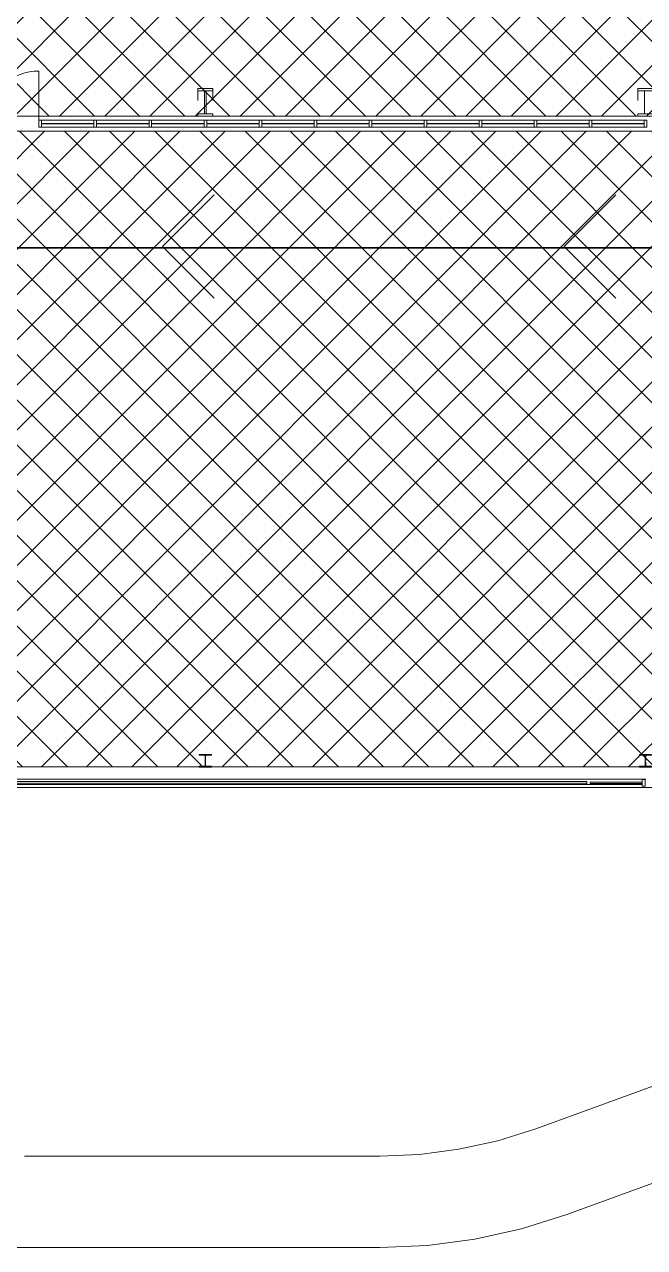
# Model space of a CAD drawing. Header units: inches. Extents: x -1442 to 61540, y -36095 to 93.
# Drawn here: x 57216 to 57624, y -23103 to -22299 of the extents above; entities that cross this region are included whole.
import ezdxf

# ---------------------------------------------------------------- set-up
doc = ezdxf.new("R2010")
doc.units = ezdxf.units.IN
doc.header["$MEASUREMENT"] = 0
for name, color, linetype, lineweight in [('A-DETL', 90, 'Continuous', 9), ('A-DETL-GENF', 92, 'Continuous', 9), ('A-DETL-THIN', 151, 'Continuous', 9), ('A-DOOR', 31, 'Continuous', 9), ('A-GLAZ-CURT', 52, 'Continuous', 9), ('A-GLAZ-CWMG', 51, 'Continuous', 9), ('A-WALL', 113, 'Continuous', 9), ('A-WALL-PATT', 111, 'Continuous', 15), ('C-TOPO', 7, 'Continuous', 9), ('L-SITE-WALL', 31, 'Continuous', 9), ('S-BEAM', 12, 'Continuous', 9), ('S-COLS', 52, 'Continuous', 9)]:
    doc.layers.add(name, color=color, linetype=linetype, lineweight=lineweight)
pattern_1 = [(45, (34248.79, 0), (-14.849242, 14.849242), []), (135, (34248.79, 0), (-14.849242, -14.849242), [])]

# ---------------------------------------------------------------- blocks, each defined once
blk = doc.blocks.new('Struct_Xcel_Sports Complex_rvt-2-Life Safety Plan')
at = {"layer": 'L-SITE-WALL', "color": 7}
blk.add_line((23373.27, -22798.8), (22832.58, -22798.8), dxfattribs=at)
blk = doc.blocks.new('W-Wide Flange-Column - B2_E-1389165-Life Safety Plan')
at = {"layer": 'S-COLS', "lineweight": 13}
for p, q in [((4, 4.13), (-4, 4.13)), ((-4, 4.13), (-4, 3.69)), ((-4, 3.69), (-0.84, 3.69)), ((-0.14, 3), (-0.14, -3)), ((0.14, -3), (0.14, 3)), ((0.84, 3.69), (4, 3.69)), ((4, 3.69), (4, 4.13)), ((-0.84, -3.69), (-4, -3.69)), ((-4, -3.69), (-4, -4.12)), ((-4, -4.12), (4, -4.12)), ((4, -3.69), (0.84, -3.69)), ((4, -4.12), (4, -3.69))]:
    blk.add_line(p, q, dxfattribs=at)
for centre, start, end in [((-0.84, 3), 45, 90), ((-0.84, 3), 0, 45), ((0.84, 3), 90, 180), ((-0.84, -3), 270, 315), ((-0.84, -3), 315, 0), ((0.84, -3), 180, 225), ((0.84, -3), 225, 270)]:
    blk.add_arc(centre, 0.691, start, end, dxfattribs=at)
blk = doc.blocks.new('W-Wide Flange-Column - B2_E-V7-Life Safety Plan')
at = {"layer": 'S-COLS', "lineweight": 13}
for p, q in [((4, 4.13), (-4, 4.13)), ((-4, 4.13), (-4, 3.69)), ((-4, 3.69), (-0.84, 3.69)), ((-0.14, 3), (-0.14, 0.73)), ((0.14, 0.35), (0.14, 3)), ((0.14, -3), (0.14, 0.12)), ((0.84, 3.69), (4, 3.69)), ((4, 3.69), (4, 4.13)), ((-0.84, -3.69), (-4, -3.69)), ((-4, -3.69), (-4, -4.12)), ((-4, -4.12), (4, -4.12)), ((-0.14, -0.24), (-0.14, -3)), ((4, -3.69), (0.84, -3.69)), ((4, -4.12), (4, -3.69))]:
    blk.add_line(p, q, dxfattribs=at)
for centre, start, end in [((-0.84, 3), 45, 90), ((-0.84, 3), 0, 45), ((0.84, 3), 135, 180), ((0.84, 3), 90, 135), ((-0.84, -3), 270, 0), ((0.84, -3), 180, 225), ((0.84, -3), 225, 270)]:
    blk.add_arc(centre, 0.691, start, end, dxfattribs=at)
blk = doc.blocks.new('columns and girder2 - one-V27-Life Safety Plan')
at = {"layer": 'S-BEAM', "lineweight": 13}
for p, q in [((5, -0.5), (-5, -0.5)), ((-5, -2), (5, -2)), ((0.62, -2), (-0.63, -2)), ((0.62, -17.03), (0.62, -2)), ((5, -2), (5, -0.5)), ((5, -17.03), (-5, -17.03)), ((-5, -18.55), (5, -18.55)), ((-0.63, -17.03), (0.62, -17.03)), ((5, -18.55), (5, -17.03))]:
    blk.add_line(p, q, dxfattribs=at)
at = {"layer": 'S-BEAM'}
blk.add_line((5, -10.69), (5, -17.03), dxfattribs=at)
blk = doc.blocks.new('columns and girder2 - one-V25-Life Safety Plan')
at = {"layer": 'S-BEAM', "lineweight": 13}
for p, q in [((5, -0.5), (-5, -0.5)), ((-5, -0.5), (-5, -2)), ((-5, -2), (5, -2)), ((0.62, -2), (-0.63, -2)), ((-0.63, -2), (-0.63, -17.03)), ((0.62, -17.03), (0.62, -2)), ((5, -2), (5, -0.5)), ((5, -17.03), (-5, -17.03)), ((-5, -17.03), (-5, -18.55)), ((-5, -18.55), (5, -18.55)), ((-0.63, -17.03), (0.62, -17.03)), ((5, -18.55), (5, -17.03))]:
    blk.add_line(p, q, dxfattribs=at)
at = {"layer": 'S-BEAM'}
for p, q in [((-5, -17.03), (-5, -10.69)), ((5, -10.69), (5, -17.03))]:
    blk.add_line(p, q, dxfattribs=at)
blk = doc.blocks.new('Rectangular Mullion - Exterior 2_ x 4_5_-1142359-Life Safety Plan')
at = {"layer": 'A-GLAZ-CWMG'}
for p, q in [((-2, 1.5), (0, 1.5)), ((-2, -3), (-2, 1.5)), ((0, 1.5), (0, -3)), ((0, -3), (-2, -3))]:
    blk.add_line(p, q, dxfattribs=at)
blk = doc.blocks.new('System Panel - INSULATED LOW-E GLAZING _SEE ELEVATIONS FOR U-FACTOR_ SHGC_ _ LT_-V59-Life Safety Plan')
at = {"layer": 'A-GLAZ-CURT'}
for p, q in [((17.09375, 1.25), (-17.09375, 1.25)), ((-17.09375, 1.25), (-17.09375, 0.25)), ((-17.09375, 0.25), (-17.09375, 1.25)), ((17.09375, 1.25), (-17.09375, 1.25)), ((-17.09375, 0.25), (17.09375, 0.25)), ((-17.09375, 0.25), (17.09375, 0.25)), ((17.09375, 0.25), (17.09375, 1.25)), ((17.09375, 1.25), (17.09375, 0.25))]:
    blk.add_line(p, q, dxfattribs=at)
blk = doc.blocks.new('System Panel - Interior Glazing-1220293-Life Safety Plan')
at = {"layer": 'A-GLAZ-CURT'}
for p, q in [((17.21875, -0.5625), (-17.21875, -0.5625)), ((-17.21875, -0.5625), (-17.21875, -0.9375)), ((-17.21875, -0.9375), (17.21875, -0.9375)), ((17.21875, -0.9375), (17.21875, -0.5625))]:
    blk.add_line(p, q, dxfattribs=at)
blk = doc.blocks.new('Door_Single_Storefront - one-1371405-Life Safety Plan')
at = {"layer": 'A-DOOR'}
for p, q in [((-17.66, -5.75), (-17.66, 0)), ((-17.66, -35.31), (-17.66, -5.75))]:
    blk.add_line(p, q, dxfattribs=at)
for start, end in [(350.56299, 0), (270, 350.56299)]:
    blk.add_arc((-17.66, 0), 35.31, start, end, dxfattribs=at)
blk = doc.blocks.new('Rectangular Mullion - Interior 1_75_ x 4_5_-1179494-Life Safety Plan')
at = {"layer": 'A-GLAZ-CWMG'}
for p, q in [((24570.45, -22362.3), (24604.89, -22362.3)), ((24570.45, -22366.8), (24604.89, -22366.8))]:
    blk.add_line(p, q, dxfattribs=at)
blk = doc.blocks.new('Rectangular Mullion - Interior 1_75_ x 4_5_-1305206-Life Safety Plan')
at = {"layer": 'A-GLAZ-CWMG'}
for p, q in [((24317.14, -22362.3), (24351.58, -22362.3)), ((24317.14, -22366.8), (24351.58, -22366.8))]:
    blk.add_line(p, q, dxfattribs=at)
blk = doc.blocks.new('Rectangular Mullion - Interior 1_75_ x 4_5_-1220290-Life Safety Plan')
at = {"layer": 'A-GLAZ-CWMG'}
for p, q in [((-0.875, 3), (0.875, 3)), ((-0.875, -1.5), (-0.875, 3)), ((0.875, 3), (0.875, -1.5)), ((0.875, -1.5), (-0.875, -1.5))]:
    blk.add_line(p, q, dxfattribs=at)
blk = doc.blocks.new('Girt_C - 8_D-1405511-Life Safety Plan')
at = {"layer": 'S-BEAM'}
for p, q in [((23081.89, -22787.3), (22949.77, -22787.3)), ((22949.77, -22787.49), (22949.77, -22787.3)), ((22949.77, -22795.12), (22949.77, -22787.49)), ((23371.39, -22787.3), (23089.89, -22787.3)), ((22949.77, -22795.3), (22949.77, -22795.12)), ((22949.77, -22795.3), (23375.52, -22795.3))]:
    blk.add_line(p, q, dxfattribs=at)

msp = doc.modelspace()

# ---------------------------------------------------------------- hatches: boundary and pattern name
at = {"layer": 'A-DETL-GENF'}
h = msp.add_hatch(dxfattribs=at)
h.set_pattern_fill('FP_13', color=8, style=0, pattern_type=2)
h.set_pattern_definition(pattern_1)
h.paths.add_polyline_path([(59946.1, -22359.55), (60520.18, -22359.55), (60520.18, -21134.19), (57040.07, -21134.3), (57040.18, -22359.55), (59872.01, -22359.55)], flags=0)
h.paths.add_polyline_path([(59071.06, -22354.83), (59071.06, -22354.83), (59071.32, -22354.83)], flags=0)
h.paths.add_polyline_path([(57913.06, -22354.83), (57913.06, -22354.83), (57913.32, -22354.83)], flags=0)
h.paths.add_polyline_path([(58926.6, -22354.41), (58926.6, -22354.41), (58926.88, -22354.41)], flags=0)
h.paths.add_polyline_path([(57768.6, -22354.41), (57768.6, -22354.41), (57768.88, -22354.41)], flags=0)
h.paths.add_polyline_path([(57815.99, -22354.36), (57815.99, -22354.35), (57819.34, -22354.36)], flags=0)
h.paths.add_polyline_path([(57045.11, -21748.6), (57045.11, -21748.6), (57045.11, -21747.31)], flags=0)
h.paths.add_polyline_path([(57741.9, -21138.79), (57741.9, -21138.79), (57744.89, -21138.79)], flags=0)
h.paths.add_polyline_path([(57798.08, -21138.29), (57798.08, -21138.29), (57798.62, -21138.29)], flags=0)
h = msp.add_hatch(dxfattribs=at)
h.set_pattern_fill('FP_13', color=8, style=0, pattern_type=2)
h.set_pattern_definition(pattern_1)
h.paths.add_polyline_path([(57927.13, -22787.3), (58382.37, -22787.3), (58382.37, -22516.87), (58490.31, -22516.87), (58490.31, -22369.55), (57052.81, -22369.55), (57052.93, -22787.3), (57917.68, -22787.3)], flags=0)
h.paths.add_polyline_path([(57754.11, -22506.37), (57748.59, -22506.37), (57743.1, -22505.88), (57737.67, -22504.89), (57732.35, -22503.42), (57727.18, -22501.48), (57722.21, -22499.09), (57717.47, -22496.26), (57713.01, -22493.01), (57708.85, -22489.38), (57705.04, -22485.4), (57701.6, -22481.08), (57698.56, -22476.48), (57695.94, -22471.62), (57693.77, -22466.54), (57692.07, -22461.29), (57690.84, -22455.91), (57690.1, -22450.45), (57689.85, -22444.93), (57690.1, -22439.42), (57690.84, -22433.95), (57692.07, -22428.57), (57693.77, -22423.32), (57695.94, -22418.25), (57698.56, -22413.39), (57701.6, -22408.78), (57705.04, -22404.47), (57708.85, -22400.48), (57713.01, -22396.85), (57717.47, -22393.61), (57723.38, -22390.21), (57727.18, -22388.38), (57733.62, -22386.09), (57737.67, -22384.97), (57743.1, -22383.99), (57748.59, -22383.49), (57754.11, -22383.49), (57759.61, -22383.99), (57765.04, -22384.97), (57770.36, -22386.44), (57775.52, -22388.38), (57780.5, -22390.78), (57785.23, -22393.61), (57789.7, -22396.85), (57793.85, -22400.48), (57797.67, -22404.47), (57801.11, -22408.78), (57804.15, -22413.39), (57806.76, -22418.25), (57808.93, -22423.32), (57810.64, -22428.57), (57811.86, -22433.95), (57812.61, -22439.42), (57812.85, -22444.93), (57812.61, -22450.45), (57811.86, -22455.91), (57810.64, -22461.29), (57808.93, -22466.54), (57806.76, -22471.62), (57804.15, -22476.48), (57801.11, -22481.08), (57797.47, -22485.6), (57793.85, -22489.38), (57789.7, -22493.01), (57785.23, -22496.26), (57780.5, -22499.09), (57775.52, -22501.48), (57770.36, -22503.42), (57765.04, -22504.89), (57759.61, -22505.88)], flags=0)
at = {"layer": 'A-WALL-PATT', "lineweight": 9, "transparency": 33554649}
msp.add_hatch(color=256, dxfattribs=at).paths.add_polyline_path([(57204.75, -22798.48), (57585.56, -22798.48), (57585.56, -22796.91), (57190.12, -22796.91), (57190.12, -22798.48), (57198.56, -22798.48)], flags=0)

# ---------------------------------------------------------------- linework, layer by layer
at = {"layer": 'A-DETL'}
msp.add_line((57040.07, -22359.55), (59990.18, -22359.55), dxfattribs=at)
at = {"layer": 'A-DETL', "lineweight": 35}
for p, q in [((57306.46, -22445.26), (57340.4, -22411.32)), ((57570.78, -22445.26), (57604.73, -22411.32)), ((57689.86, -22446.05), (57105.81, -22446.05)), ((57306.46, -22445.26), (57340.4, -22479.2)), ((57570.78, -22445.26), (57604.73, -22479.2))]:
    msp.add_line(p, q, dxfattribs=at)
at = {"layer": 'A-DETL-THIN'}
for p, q in [((58490.31, -22369.55), (57052.81, -22369.55)), ((57052.81, -22787.3), (58382.37, -22787.3))]:
    msp.add_line(p, q, dxfattribs=at)
at = {"layer": 'A-WALL', "lineweight": 15}
for p, q in [((57585.56, -22796.91), (57190.12, -22796.91)), ((57190.12, -22798.48), (57585.56, -22798.48)), ((57585.56, -22798.48), (57585.56, -22796.91))]:
    msp.add_line(p, q, dxfattribs=at)
at = {"layer": 'C-TOPO'}
for p, q in [((57552, -23024.99), (57856.12, -22914.31)), ((57856.12, -22914.31), (57552, -23024.99)), ((57876.64, -22970.69), (57572.53, -23081.37)), ((57572.53, -23081.37), (57876.64, -22970.69)), ((57527.05, -23032.86), (57552, -23024.99)), ((57552, -23024.99), (57527.05, -23032.86)), ((57501.49, -23038.53), (57527.05, -23032.86)), ((57527.05, -23032.86), (57501.49, -23038.53)), ((57449.4, -23043.08), (57475.55, -23041.94)), ((57475.55, -23041.94), (57449.4, -23043.08)), ((57475.55, -23041.94), (57501.49, -23038.53)), ((57501.49, -23038.53), (57475.55, -23041.94)), ((57215.69, -23043.08), (57449.4, -23043.08)), ((57449.4, -23043.08), (57215.69, -23043.08)), ((57572.53, -23081.37), (57542.57, -23090.82)), ((57542.57, -23090.82), (57572.53, -23081.37)), ((57542.57, -23090.82), (57511.91, -23097.62)), ((57511.91, -23097.62), (57542.57, -23090.82)), ((57511.91, -23097.62), (57480.78, -23101.72)), ((57480.78, -23101.72), (57511.91, -23097.62)), ((57449.4, -23103.08), (56280.03, -23103.08)), ((56280.03, -23103.08), (57449.4, -23103.08)), ((57480.78, -23101.72), (57449.4, -23103.08)), ((57449.4, -23103.08), (57480.78, -23101.72))]:
    msp.add_line(p, q, dxfattribs=at)
at = {"layer": 'L-SITE-WALL'}
for p, q in [((59482.69, -22800.8), (56901.13, -22800.8)), ((57081.37, -22798.8), (57622.06, -22798.8))]:
    msp.add_line(p, q, dxfattribs=at)

# ---------------------------------------------------------------- block references
at = {"color": 250, "lineweight": 5}
msp.add_blockref('Struct_Xcel_Sports Complex_rvt-2-Life Safety Plan', (34248.79, 0), dxfattribs=at)
at = {"layer": 'A-DOOR', "rotation": 180}
msp.add_blockref('Door_Single_Storefront - one-1371405-Life Safety Plan', (57207.59, -22365.3), dxfattribs=at)
at = {"layer": 'A-GLAZ-CURT', "rotation": 180}
for p in [(57244.21, -22365.3), (57280.4, -22365.3), (57316.59, -22365.3), (57352.78, -22365.3), (57388.96, -22365.3), (57425.15, -22365.3), (57461.34, -22365.3), (57497.53, -22365.3), (57533.71, -22365.3), (57569.9, -22365.3), (57606.09, -22365.3)]:
    msp.add_blockref('System Panel - Interior Glazing-1220293-Life Safety Plan', p, dxfattribs=at)
at = {"layer": 'A-GLAZ-CURT'}
msp.add_blockref('System Panel - INSULATED LOW-E GLAZING _SEE ELEVATIONS FOR U-FACTOR_ SHGC_ _ LT_-V59-Life Safety Plan', (57604.96, -22798.43), dxfattribs=at)
at = {"layer": 'A-GLAZ-CWMG', "extrusion": (0, 0, -1)}
for p in [(-57226.12, -22365.3), (-57262.31, -22365.3), (-57298.49, -22365.3), (-57334.68, -22365.3), (-57370.87, -22365.3), (-57407.06, -22365.3), (-57443.24, -22365.3), (-57479.43, -22365.3), (-57515.62, -22365.3), (-57551.81, -22365.3), (-57587.99, -22365.3), (-57624.18, -22365.3)]:
    msp.add_blockref('Rectangular Mullion - Interior 1_75_ x 4_5_-1220290-Life Safety Plan', p, dxfattribs=at)
at = {"layer": 'A-GLAZ-CWMG'}
for name, p in [('Rectangular Mullion - Interior 1_75_ x 4_5_-1305206-Life Safety Plan', (32909.85, 0)), ('Rectangular Mullion - Interior 1_75_ x 4_5_-1179494-Life Safety Plan', (32692.73, 0)), ('Rectangular Mullion - Interior 1_75_ x 4_5_-1179494-Life Safety Plan', (32728.92, 0)), ('Rectangular Mullion - Interior 1_75_ x 4_5_-1179494-Life Safety Plan', (32765.1, 0)), ('Rectangular Mullion - Interior 1_75_ x 4_5_-1179494-Life Safety Plan', (32801.29, 0)), ('Rectangular Mullion - Interior 1_75_ x 4_5_-1179494-Life Safety Plan', (32837.48, 0)), ('Rectangular Mullion - Interior 1_75_ x 4_5_-1179494-Life Safety Plan', (32873.67, 0)), ('Rectangular Mullion - Interior 1_75_ x 4_5_-1179494-Life Safety Plan', (32909.85, 0)), ('Rectangular Mullion - Interior 1_75_ x 4_5_-1179494-Life Safety Plan', (32946.04, 0)), ('Rectangular Mullion - Interior 1_75_ x 4_5_-1179494-Life Safety Plan', (32982.23, 0)), ('Rectangular Mullion - Interior 1_75_ x 4_5_-1179494-Life Safety Plan', (33018.42, 0))]:
    msp.add_blockref(name, p, dxfattribs=at)
at = {"layer": 'A-GLAZ-CWMG', "extrusion": (0, 0, -1), "rotation": 180}
msp.add_blockref('Rectangular Mullion - Exterior 2_ x 4_5_-1142359-Life Safety Plan', (-57624.06, -22798.43), dxfattribs=at)
at = {"layer": 'S-BEAM', "rotation": 180}
for name, p in [('columns and girder2 - one-V25-Life Safety Plan', (57334.68, -22360.05)), ('columns and girder2 - one-V27-Life Safety Plan', (57624.18, -22360.05))]:
    msp.add_blockref(name, p, dxfattribs=at)
at = {"layer": 'S-BEAM'}
msp.add_blockref('Girt_C - 8_D-1405511-Life Safety Plan', (34248.79, 0), dxfattribs=at)
at = {"layer": 'S-COLS', "rotation": 180}
for name, p in [('W-Wide Flange-Column - B2_E-1389165-Life Safety Plan', (57334.68, -22783.18)), ('W-Wide Flange-Column - B2_E-V7-Life Safety Plan', (57624.18, -22783.18))]:
    msp.add_blockref(name, p, dxfattribs=at)

doc.saveas('drawing.dxf')
